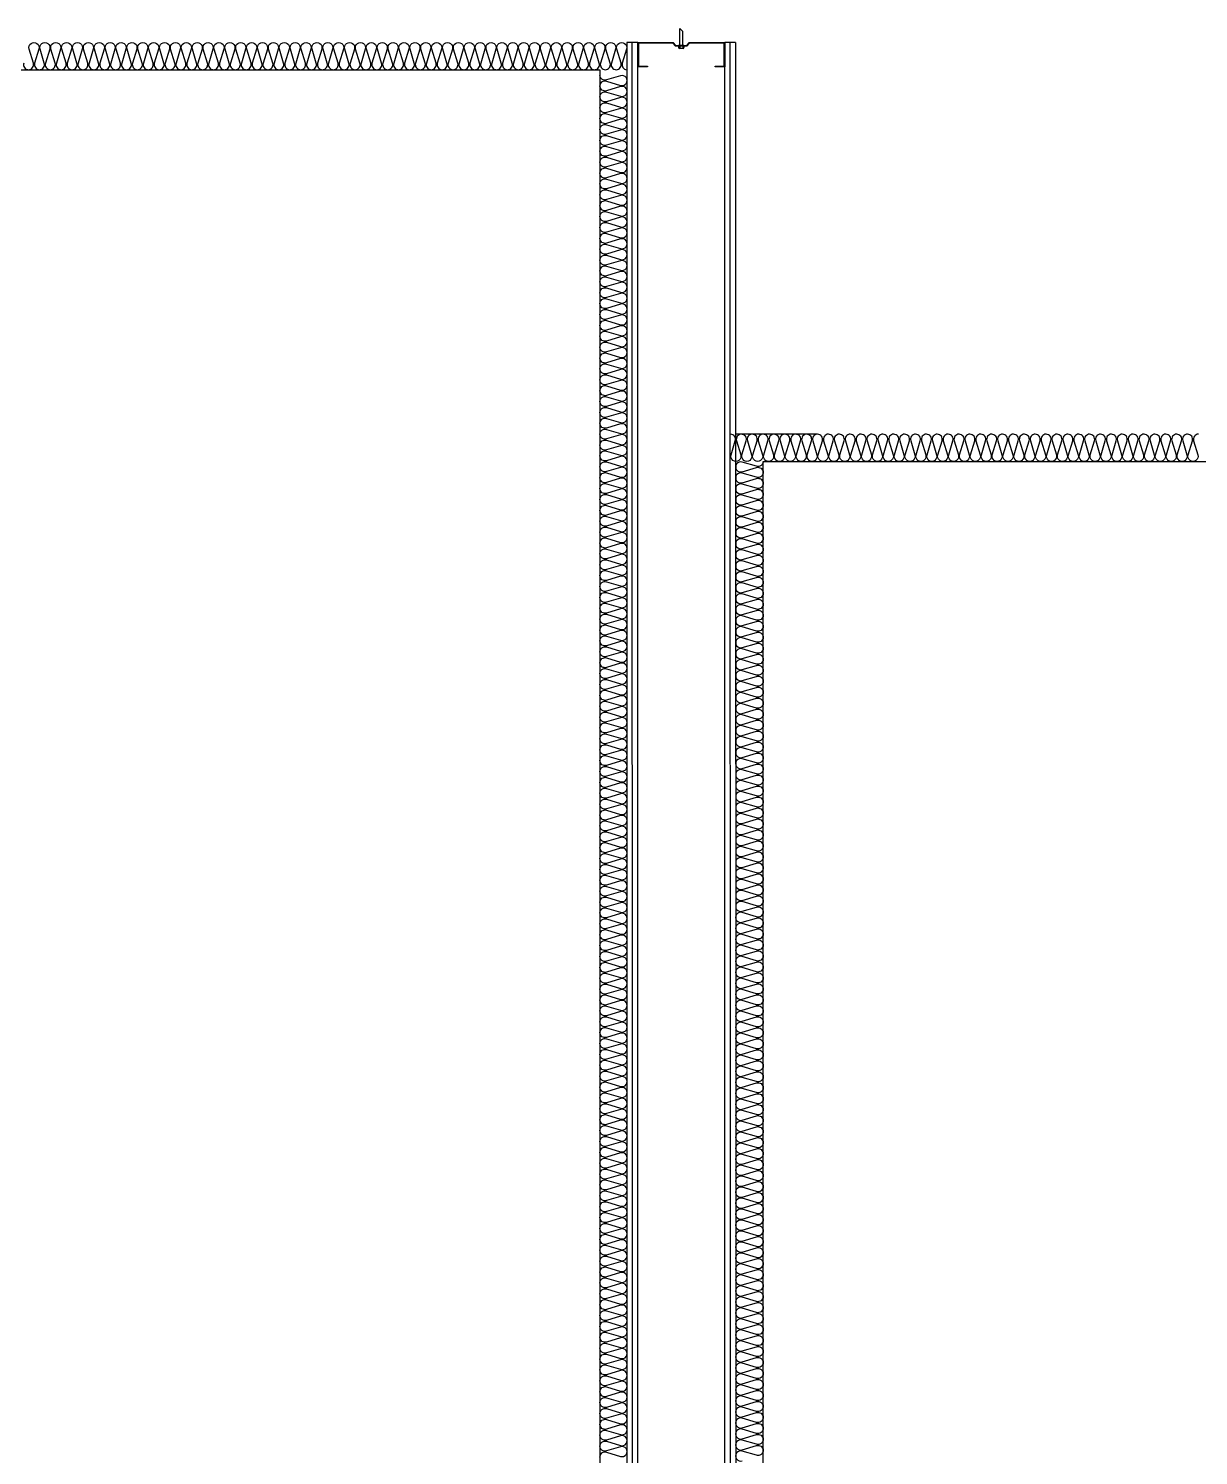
# Model space of a CAD drawing. Header units: millimetres. Extents: x 17311 to 801382, y -242618 to -104888.
# Drawn here: x 315261 to 317411, y -195657 to -193034 of the extents above; entities that cross this region are included whole.
import ezdxf

# ---------------------------------------------------------------- set-up
doc = ezdxf.new("R2010")
doc.units = ezdxf.units.MM
doc.header["$LTSCALE"] = 250
for name, color, linetype in [('8입면선', 8, 'Continuous'), ('A-WALL-D', 7, 'Continuous'), ('GAGAM-DT', 7, 'Continuous'), ('ISL', 251, 'Continuous'), ('입면', 7, 'Continuous')]:
    doc.layers.add(name, color=color, linetype=linetype)

# ---------------------------------------------------------------- blocks, each defined once
blk = doc.blocks.new('*U86')
at = {"layer": '8입면선', "color": 8}
for p, q in [((10, 0), (9.4, 5220)), ((190, 0), (189.4, 5220))]:
    blk.add_line(p, q, dxfattribs=at)
at = {"layer": 'A-WALL-D'}
for p, q in [((-0.6, 5220), (0, 0)), ((19.4, 5220), (-0.6, 5220)), ((20, 10), (19.4, 5220)), ((180, 10), (179.4, 5220)), ((199.4, 5220), (179.4, 5220)), ((199.4, 5220), (200, 0))]:
    blk.add_line(p, q, dxfattribs=at)
at = {"layer": 'GAGAM-DT', "color": 8}
for p, q in [((97.1, 5214.2), (97.1, 5245.6)), ((102.1, 5240.1), (97.1, 5245.6)), ((102.1, 5214.2), (102.1, 5240.1)), ((104.5, 5214.2), (94.6, 5214.2)), ((94.6, 5214.2), (94.6, 5210.7)), ((103, 5209.2), (96.1, 5209.2)), ((97.1, 5214.2), (97.1, 5209.2)), ((102.1, 5214.2), (102.1, 5209.2)), ((104.5, 5214.2), (104.5, 5210.7))]:
    blk.add_line(p, q, dxfattribs=at)
for centre, start, end in [((96.1, 5210.7), 180, 270), ((103, 5210.7), 270, 0)]:
    blk.add_arc(centre, 1.51, start, end, dxfattribs=at)
at = {"layer": '입면', "color": 6}
for p, q in [((19.4, 5175), (19.4, 5220)), ((19.4, 5220), (84.8, 5220)), ((84.8, 5220), (89.7, 5214.2)), ((109.1, 5214.2), (114.1, 5220)), ((114.1, 5220), (179.4, 5220)), ((179.4, 5220), (179.4, 5175)), ((84.2, 5218.8), (20.6, 5218.8)), ((20.6, 5218.8), (20.6, 5176.2)), ((89.2, 5213), (84.2, 5218.8)), ((109.7, 5213), (89.2, 5213)), ((89.7, 5214.2), (109.1, 5214.2)), ((114.6, 5218.8), (109.7, 5213)), ((178.2, 5218.8), (114.6, 5218.8)), ((178.2, 5176.2), (178.2, 5218.8)), ((37.3, 5175), (19.4, 5175)), ((20.6, 5176.2), (37.3, 5176.2)), ((37.3, 5176.2), (37.3, 5175)), ((161.6, 5175), (161.6, 5176.2)), ((161.6, 5176.2), (178.2, 5176.2)), ((179.4, 5175), (161.6, 5175))]:
    blk.add_line(p, q, dxfattribs=at)

msp = doc.modelspace()

# ---------------------------------------------------------------- linework, layer by layer
at = {"layer": 'ISL'}
msp.add_line((316710.7, -193779.5), (316560.7, -193779.5), dxfattribs=at)
for points in [[(315251.8, -193097.4, 0.509267), (315260.7, -193109.5, 0.509267), (315269.5, -193097.4), (315261.8, -193071.6, -1.372593), (315279.5, -193071.6), (315271.8, -193097.4, 0.509267), (315280.7, -193109.5, 0.509267), (315289.5, -193097.4), (315281.8, -193071.6, -1.372593), (315299.5, -193071.6), (315291.8, -193097.4, 0.509267), (315300.7, -193109.5, 0.509267), (315309.5, -193097.4), (315301.8, -193071.6, -1.372593), (315319.5, -193071.6), (315311.8, -193097.4, 0.509267), (315320.7, -193109.5, 0.509267), (315329.5, -193097.4), (315321.8, -193071.6, -1.372593), (315339.5, -193071.6), (315331.8, -193097.4, 0.509267), (315340.7, -193109.5, 0.509267), (315349.5, -193097.4), (315341.8, -193071.6, -1.372593), (315359.5, -193071.6), (315351.8, -193097.4, 0.509267), (315360.7, -193109.5, 0.509267), (315369.5, -193097.4), (315361.8, -193071.6, -1.372593), (315379.5, -193071.6), (315371.8, -193097.4, 0.509267), (315380.7, -193109.5, 0.509267), (315389.5, -193097.4), (315381.8, -193071.6, -1.372593), (315399.5, -193071.6), (315391.8, -193097.4, 0.509267), (315400.7, -193109.5, 0.509267), (315409.5, -193097.4), (315401.8, -193071.6, -1.372593), (315419.5, -193071.6), (315411.8, -193097.4, 0.509267), (315420.7, -193109.5, 0.509267), (315429.5, -193097.4), (315421.8, -193071.6, -1.372593), (315439.5, -193071.6), (315431.8, -193097.4, 0.509267), (315440.7, -193109.5, 0.509267), (315449.5, -193097.4), (315441.8, -193071.6, -1.372593), (315459.5, -193071.6), (315451.8, -193097.4, 0.509267), (315460.7, -193109.5, 0.509267), (315469.5, -193097.4), (315461.8, -193071.6, -1.372593), (315479.5, -193071.6), (315471.8, -193097.4, 0.509267), (315480.7, -193109.5, 0.509267), (315489.5, -193097.4), (315481.8, -193071.6, -1.372593), (315499.5, -193071.6), (315491.8, -193097.4, 0.509267), (315500.7, -193109.5, 0.509267), (315509.5, -193097.4), (315501.8, -193071.6, -1.372593), (315519.5, -193071.6), (315511.8, -193097.4, 0.509267), (315520.7, -193109.5, 0.509267), (315529.5, -193097.4), (315521.8, -193071.6, -1.372593), (315539.5, -193071.6), (315531.8, -193097.4, 0.509267), (315540.7, -193109.5, 0.509267), (315549.5, -193097.4), (315541.8, -193071.6, -1.372593), (315559.5, -193071.6), (315551.8, -193097.4, 0.509267), (315560.7, -193109.5, 0.509267), (315569.5, -193097.4), (315561.8, -193071.6, -1.372593), (315579.5, -193071.6), (315571.8, -193097.4, 0.509267), (315580.7, -193109.5, 0.509267), (315589.5, -193097.4), (315581.8, -193071.6, -1.372593), (315599.5, -193071.6), (315591.8, -193097.4, 0.509267), (315600.7, -193109.5, 0.509267), (315609.5, -193097.4), (315601.8, -193071.6, -1.372593), (315619.5, -193071.6), (315611.8, -193097.4, 0.509267), (315620.7, -193109.5, 0.509267), (315629.5, -193097.4), (315621.8, -193071.6, -1.372593), (315639.5, -193071.6), (315631.8, -193097.4, 0.509267), (315640.7, -193109.5, 0.509267), (315649.5, -193097.4), (315641.8, -193071.6, -1.372593), (315659.5, -193071.6), (315651.8, -193097.4, 0.509267), (315660.7, -193109.5, 0.509267), (315669.5, -193097.4), (315661.8, -193071.6, -1.372593), (315679.5, -193071.6), (315671.8, -193097.4, 0.509267), (315680.7, -193109.5, 0.509267), (315689.5, -193097.4), (315681.8, -193071.6, -1.372593), (315699.5, -193071.6), (315691.8, -193097.4, 0.509267), (315700.7, -193109.5, 0.509267), (315709.5, -193097.4), (315701.8, -193071.6, -1.372593), (315719.5, -193071.6), (315711.8, -193097.4, 0.509267), (315720.7, -193109.5, 0.509267), (315729.5, -193097.4), (315721.8, -193071.6, -1.372593), (315739.5, -193071.6), (315731.8, -193097.4, 0.509267), (315740.7, -193109.5, 0.509267), (315749.5, -193097.4), (315741.8, -193071.6, -1.372593), (315759.5, -193071.6), (315751.8, -193097.4, 0.509267), (315760.7, -193109.5, 0.509267), (315769.5, -193097.4), (315761.8, -193071.6, -1.372593), (315779.5, -193071.6), (315771.8, -193097.4, 0.509267), (315780.7, -193109.5, 0.509267), (315789.5, -193097.4), (315781.8, -193071.6, -1.372593), (315799.5, -193071.6), (315791.8, -193097.4, 0.509267), (315800.7, -193109.5, 0.509267), (315809.5, -193097.4), (315801.8, -193071.6, -1.372593), (315819.5, -193071.6), (315811.8, -193097.4, 0.509267), (315820.7, -193109.5, 0.509267), (315829.5, -193097.4), (315821.8, -193071.6, -1.372593), (315839.5, -193071.6), (315831.8, -193097.4, 0.509267), (315840.7, -193109.5, 0.509267), (315849.5, -193097.4), (315841.8, -193071.6, -1.372593), (315859.5, -193071.6), (315851.8, -193097.4, 0.509267), (315860.7, -193109.5, 0.509267), (315869.5, -193097.4), (315861.8, -193071.6, -1.372593), (315879.5, -193071.6), (315871.8, -193097.4, 0.509267), (315880.7, -193109.5, 0.509267), (315889.5, -193097.4), (315881.8, -193071.6, -1.372593), (315899.5, -193071.6), (315891.8, -193097.4, 0.509267), (315900.7, -193109.5, 0.509267), (315909.5, -193097.4), (315901.8, -193071.6, -1.372593), (315919.5, -193071.6), (315911.8, -193097.4, 0.509267), (315920.7, -193109.5, 0.509267), (315929.5, -193097.4), (315921.8, -193071.6, -1.372593), (315939.5, -193071.6), (315931.8, -193097.4, 0.509267), (315940.7, -193109.5, 0.509267), (315949.5, -193097.4), (315941.8, -193071.6, -1.372593), (315959.5, -193071.6), (315951.8, -193097.4, 0.509267), (315960.7, -193109.5, 0.509267), (315969.5, -193097.4), (315961.8, -193071.6, -1.372593), (315979.5, -193071.6), (315971.8, -193097.4, 0.509267), (315980.7, -193109.5, 0.509267), (315989.5, -193097.4), (315981.8, -193071.6, -1.372593), (315999.5, -193071.6), (315991.8, -193097.4, 0.509267), (316000.7, -193109.5, 0.509267), (316009.5, -193097.4), (316001.8, -193071.6, -1.372593), (316019.5, -193071.6), (316011.8, -193097.4, 0.509267), (316020.7, -193109.5, 0.509267), (316029.5, -193097.4), (316021.8, -193071.6, -1.372593), (316039.5, -193071.6), (316031.8, -193097.4, 0.509267), (316040.7, -193109.5, 0.509267), (316049.5, -193097.4), (316041.8, -193071.6, -1.372593), (316059.5, -193071.6), (316051.8, -193097.4, 0.509267), (316060.7, -193109.5, 0.509267), (316069.5, -193097.4), (316061.8, -193071.6, -1.372593), (316079.5, -193071.6), (316071.8, -193097.4, 0.509267), (316080.7, -193109.5, 0.509267), (316089.5, -193097.4), (316081.8, -193071.6, -1.372593), (316099.5, -193071.6), (316091.8, -193097.4, 0.509267), (316100.7, -193109.5, 0.509267), (316109.5, -193097.4), (316101.8, -193071.6, -1.372593), (316119.5, -193071.6), (316111.8, -193097.4, 0.509267), (316120.7, -193109.5, 0.509267), (316129.5, -193097.4), (316121.8, -193071.6, -1.372593), (316139.5, -193071.6), (316131.8, -193097.4, 0.509267), (316140.7, -193109.5, 0.509267), (316149.5, -193097.4), (316141.8, -193071.6, -1.372593), (316159.5, -193071.6), (316151.8, -193097.4, 0.509267), (316160.7, -193109.5, 0.509267), (316169.5, -193097.4), (316161.8, -193071.6, -1.372593), (316179.5, -193071.6), (316171.8, -193097.4, 0.509267), (316180.7, -193109.5, 0.509267), (316189.5, -193097.4), (316181.8, -193071.6, -1.372593), (316199.5, -193071.6), (316191.8, -193097.4, 0.509267), (316200.7, -193109.5, 0.509267), (316209.5, -193097.4), (316201.8, -193071.6, -1.372593), (316219.5, -193071.6), (316211.8, -193097.4, 0.509267), (316220.7, -193109.5, 0.509267), (316229.5, -193097.4), (316221.8, -193071.6, -1.372593), (316239.5, -193071.6), (316231.8, -193097.4, 0.509267), (316240.7, -193109.5, 0.509267), (316249.5, -193097.4), (316241.8, -193071.6, -1.372593), (316259.5, -193071.6), (316251.8, -193097.4, 0.509267), (316260.7, -193109.5, 0.509267), (316269.5, -193097.4), (316261.8, -193071.6, -1.372593), (316279.5, -193071.6), (316271.8, -193097.4, 0.509267), (316280.7, -193109.5, 0.509267), (316289.5, -193097.4), (316281.8, -193071.6, -1.372593), (316299.5, -193071.6), (316291.8, -193097.4, 0.509267), (316300.7, -193109.5, 0.509267), (316309.5, -193097.4), (316301.8, -193071.6, -1.372593), (316319.5, -193071.6), (316311.8, -193097.4, 0.509267), (316320.7, -193109.5, 0.509267), (316329.5, -193097.4), (316321.8, -193071.6, -1.372593), (316339.5, -193071.6), (316331.8, -193097.4, 0.509267), (316340.7, -193109.5, 0.509267), (316349.5, -193097.4), (316341.8, -193071.6, -1.372593), (316359.5, -193071.6), (316351.8, -193097.4, 0.489412), (316360.1, -193109.5)], [(316310.7, -195659.5, -0.509267), (316322.8, -195650.6), (316348.5, -195658.3, 1.372593), (316348.5, -195640.6), (316322.8, -195648.3, -0.509267), (316310.7, -195639.5, -0.509267), (316322.8, -195630.6), (316348.5, -195638.3, 1.372593), (316348.5, -195620.6), (316322.8, -195628.3, -0.509267), (316310.7, -195619.5, -0.509267), (316322.8, -195610.6), (316348.5, -195618.3, 1.372593), (316348.5, -195600.6), (316322.8, -195608.3, -0.509267), (316310.7, -195599.5, -0.509267), (316322.8, -195590.6), (316348.5, -195598.3, 1.372593), (316348.5, -195580.6), (316322.8, -195588.3, -0.509267), (316310.7, -195579.5, -0.509267), (316322.8, -195570.6), (316348.5, -195578.3, 1.372593), (316348.5, -195560.6), (316322.8, -195568.3, -0.509267), (316310.7, -195559.5, -0.509267), (316322.8, -195550.6), (316348.5, -195558.3, 1.372593), (316348.5, -195540.6), (316322.8, -195548.3, -0.509267), (316310.7, -195539.5, -0.509267), (316322.8, -195530.6), (316348.5, -195538.3, 1.372593), (316348.5, -195520.6), (316322.8, -195528.3, -0.509267), (316310.7, -195519.5, -0.509267), (316322.8, -195510.6), (316348.5, -195518.3, 1.372593), (316348.5, -195500.6), (316322.8, -195508.3, -0.509267), (316310.7, -195499.5, -0.509267), (316322.8, -195490.6), (316348.5, -195498.3, 1.372593), (316348.5, -195480.6), (316322.8, -195488.3, -0.509267), (316310.7, -195479.5, -0.509267), (316322.8, -195470.6), (316348.5, -195478.3, 1.372593), (316348.5, -195460.6), (316322.8, -195468.3, -0.509267), (316310.7, -195459.5, -0.509267), (316322.8, -195450.6), (316348.5, -195458.3, 1.372593), (316348.5, -195440.6), (316322.8, -195448.3, -0.509267), (316310.7, -195439.5, -0.509267), (316322.8, -195430.6), (316348.5, -195438.3, 1.372593), (316348.5, -195420.6), (316322.8, -195428.3, -0.509267), (316310.7, -195419.5, -0.509267), (316322.8, -195410.6), (316348.5, -195418.3, 1.372593), (316348.5, -195400.6), (316322.8, -195408.3, -0.509267), (316310.7, -195399.5, -0.509267), (316322.8, -195390.6), (316348.5, -195398.3, 1.372593), (316348.5, -195380.6), (316322.8, -195388.3, -0.509267), (316310.7, -195379.5, -0.509267), (316322.8, -195370.6), (316348.5, -195378.3, 1.372593), (316348.5, -195360.6), (316322.8, -195368.3, -0.509267), (316310.7, -195359.5, -0.509267), (316322.8, -195350.6), (316348.5, -195358.3, 1.372593), (316348.5, -195340.6), (316322.8, -195348.3, -0.509267), (316310.7, -195339.5, -0.509267), (316322.8, -195330.6), (316348.5, -195338.3, 1.372593), (316348.5, -195320.6), (316322.8, -195328.3, -0.509267), (316310.7, -195319.5, -0.509267), (316322.8, -195310.6), (316348.5, -195318.3, 1.372593), (316348.5, -195300.6), (316322.8, -195308.3, -0.509267), (316310.7, -195299.5, -0.509267), (316322.8, -195290.6), (316348.5, -195298.3, 1.372593), (316348.5, -195280.6), (316322.8, -195288.3, -0.509267), (316310.7, -195279.5, -0.509267), (316322.8, -195270.6), (316348.5, -195278.3, 1.372593), (316348.5, -195260.6), (316322.8, -195268.3, -0.509267), (316310.7, -195259.5, -0.509267), (316322.8, -195250.6), (316348.5, -195258.3, 1.372593), (316348.5, -195240.6), (316322.8, -195248.3, -0.509267), (316310.7, -195239.5, -0.509267), (316322.8, -195230.6), (316348.5, -195238.3, 1.372593), (316348.5, -195220.6), (316322.8, -195228.3, -0.509267), (316310.7, -195219.5, -0.509267), (316322.8, -195210.6), (316348.5, -195218.3, 1.372593), (316348.5, -195200.6), (316322.8, -195208.3, -0.509267), (316310.7, -195199.5, -0.509267), (316322.8, -195190.6), (316348.5, -195198.3, 1.372593), (316348.5, -195180.6), (316322.8, -195188.3, -0.509267), (316310.7, -195179.5, -0.509267), (316322.8, -195170.6), (316348.5, -195178.3, 1.372593), (316348.5, -195160.6), (316322.8, -195168.3, -0.509267), (316310.7, -195159.5, -0.509267), (316322.8, -195150.6), (316348.5, -195158.3, 1.372593), (316348.5, -195140.6), (316322.8, -195148.3, -0.509267), (316310.7, -195139.5, -0.509267), (316322.8, -195130.6), (316348.5, -195138.3, 1.372593), (316348.5, -195120.6), (316322.8, -195128.3, -0.509267), (316310.7, -195119.5, -0.509267), (316322.8, -195110.6), (316348.5, -195118.3, 1.372593), (316348.5, -195100.6), (316322.8, -195108.3, -0.509267), (316310.7, -195099.5, -0.509267), (316322.8, -195090.6), (316348.5, -195098.3, 1.372593), (316348.5, -195080.6), (316322.8, -195088.3, -0.509267), (316310.7, -195079.5, -0.509267), (316322.8, -195070.6), (316348.5, -195078.3, 1.372593), (316348.5, -195060.6), (316322.8, -195068.3, -0.509267), (316310.7, -195059.5, -0.509267), (316322.8, -195050.6), (316348.5, -195058.3, 1.372593), (316348.5, -195040.6), (316322.8, -195048.3, -0.509267), (316310.7, -195039.5, -0.509267), (316322.8, -195030.6), (316348.5, -195038.3, 1.372593), (316348.5, -195020.6), (316322.8, -195028.3, -0.509267), (316310.7, -195019.5, -0.509267), (316322.8, -195010.6), (316348.5, -195018.3, 1.372593), (316348.5, -195000.6), (316322.8, -195008.3, -0.509267), (316310.7, -194999.5, -0.509267), (316322.8, -194990.6), (316348.5, -194998.3, 1.372593), (316348.5, -194980.6), (316322.8, -194988.3, -0.509267), (316310.7, -194979.5, -0.509267), (316322.8, -194970.6), (316348.5, -194978.3, 1.372593), (316348.5, -194960.6), (316322.8, -194968.3, -0.509267), (316310.7, -194959.5, -0.509267), (316322.8, -194950.6), (316348.5, -194958.3, 1.372593), (316348.5, -194940.6), (316322.8, -194948.3, -0.509267), (316310.7, -194939.5, -0.509267), (316322.8, -194930.6), (316348.5, -194938.3, 1.372593), (316348.5, -194920.6), (316322.8, -194928.3, -0.509267), (316310.7, -194919.5, -0.509267), (316322.8, -194910.6), (316348.5, -194918.3, 1.372593), (316348.5, -194900.6), (316322.8, -194908.3, -0.509267), (316310.7, -194899.5, -0.509267), (316322.8, -194890.6), (316348.5, -194898.3, 1.372593), (316348.5, -194880.6), (316322.8, -194888.3, -0.509267), (316310.7, -194879.5, -0.509267), (316322.8, -194870.6), (316348.5, -194878.3, 1.372593), (316348.5, -194860.6), (316322.8, -194868.3, -0.509267), (316310.7, -194859.5, -0.509267), (316322.8, -194850.6), (316348.5, -194858.3, 1.372593), (316348.5, -194840.6), (316322.8, -194848.3, -0.509267), (316310.7, -194839.5, -0.509267), (316322.8, -194830.6), (316348.5, -194838.3, 1.372593), (316348.5, -194820.6), (316322.8, -194828.3, -0.509267), (316310.7, -194819.5, -0.509267), (316322.8, -194810.6), (316348.5, -194818.3, 1.372593), (316348.5, -194800.6), (316322.8, -194808.3, -0.509267), (316310.7, -194799.5, -0.509267), (316322.8, -194790.6), (316348.5, -194798.3, 1.372593), (316348.5, -194780.6), (316322.8, -194788.3, -0.509267), (316310.7, -194779.5, -0.509267), (316322.8, -194770.6), (316348.5, -194778.3, 1.372593), (316348.5, -194760.6), (316322.8, -194768.3, -0.509267), (316310.7, -194759.5, -0.509267), (316322.8, -194750.6), (316348.5, -194758.3, 1.372593), (316348.5, -194740.6), (316322.8, -194748.3, -0.509267), (316310.7, -194739.5, -0.509267), (316322.8, -194730.6), (316348.5, -194738.3, 1.372593), (316348.5, -194720.6), (316322.8, -194728.3, -0.509267), (316310.7, -194719.5, -0.509267), (316322.8, -194710.6), (316348.5, -194718.3, 1.372593), (316348.5, -194700.6), (316322.8, -194708.3, -0.509267), (316310.7, -194699.5, -0.509267), (316322.8, -194690.6), (316348.5, -194698.3, 1.372593), (316348.5, -194680.6), (316322.8, -194688.3, -0.509267), (316310.7, -194679.5, -0.509267), (316322.8, -194670.6), (316348.5, -194678.3, 1.372593), (316348.5, -194660.6), (316322.8, -194668.3, -0.509267), (316310.7, -194659.5, -0.509267), (316322.8, -194650.6), (316348.5, -194658.3, 1.372593), (316348.5, -194640.6), (316322.8, -194648.3, -0.509267), (316310.7, -194639.5, -0.509267), (316322.8, -194630.6), (316348.5, -194638.3, 1.372593), (316348.5, -194620.6), (316322.8, -194628.3, -0.509267), (316310.7, -194619.5, -0.509267), (316322.8, -194610.6), (316348.5, -194618.3, 1.372593), (316348.5, -194600.6), (316322.8, -194608.3, -0.509267), (316310.7, -194599.5, -0.509267), (316322.8, -194590.6), (316348.5, -194598.3, 1.372593), (316348.5, -194580.6), (316322.8, -194588.3, -0.509267), (316310.7, -194579.5, -0.509267), (316322.8, -194570.6), (316348.5, -194578.3, 1.372593), (316348.5, -194560.6), (316322.8, -194568.3, -0.509267), (316310.7, -194559.5, -0.509267), (316322.8, -194550.6), (316348.5, -194558.3, 1.372593), (316348.5, -194540.6), (316322.8, -194548.3, -0.509267), (316310.7, -194539.5, -0.509267), (316322.8, -194530.6), (316348.5, -194538.3, 1.372593), (316348.5, -194520.6), (316322.8, -194528.3, -0.509267), (316310.7, -194519.5, -0.509267), (316322.8, -194510.6), (316348.5, -194518.3, 1.372593), (316348.5, -194500.6), (316322.8, -194508.3, -0.509267), (316310.7, -194499.5, -0.509267), (316322.8, -194490.6), (316348.5, -194498.3, 1.372593), (316348.5, -194480.6), (316322.8, -194488.3, -0.509267), (316310.7, -194479.5, -0.509267), (316322.8, -194470.6), (316348.5, -194478.3, 1.372593), (316348.5, -194460.6), (316322.8, -194468.3, -0.509267), (316310.7, -194459.5, -0.509267), (316322.8, -194450.6), (316348.5, -194458.3, 1.372593), (316348.5, -194440.6), (316322.8, -194448.3, -0.509267), (316310.7, -194439.5, -0.509267), (316322.8, -194430.6), (316348.5, -194438.3, 1.372593), (316348.5, -194420.6), (316322.8, -194428.3, -0.509267), (316310.7, -194419.5, -0.509267), (316322.8, -194410.6), (316348.5, -194418.3, 1.372593), (316348.5, -194400.6), (316322.8, -194408.3, -0.509267), (316310.7, -194399.5, -0.509267), (316322.8, -194390.6), (316348.5, -194398.3, 1.372593), (316348.5, -194380.6), (316322.8, -194388.3, -0.509267), (316310.7, -194379.5, -0.509267), (316322.8, -194370.6), (316348.5, -194378.3, 1.372593), (316348.5, -194360.6), (316322.8, -194368.3, -0.509267), (316310.7, -194359.5, -0.509267), (316322.8, -194350.6), (316348.5, -194358.3, 1.372593), (316348.5, -194340.6), (316322.8, -194348.3, -0.509267), (316310.7, -194339.5, -0.509267), (316322.8, -194330.6), (316348.5, -194338.3, 1.372593), (316348.5, -194320.6), (316322.8, -194328.3, -0.509267), (316310.7, -194319.5, -0.509267), (316322.8, -194310.6), (316348.5, -194318.3, 1.372593), (316348.5, -194300.6), (316322.8, -194308.3, -0.509267), (316310.7, -194299.5, -0.509267), (316322.8, -194290.6), (316348.5, -194298.3, 1.372593), (316348.5, -194280.6), (316322.8, -194288.3, -0.509267), (316310.7, -194279.5, -0.509267), (316322.8, -194270.6), (316348.5, -194278.3, 1.372593), (316348.5, -194260.6), (316322.8, -194268.3, -0.509267), (316310.7, -194259.5, -0.509267), (316322.8, -194250.6), (316348.5, -194258.3, 1.372593), (316348.5, -194240.6), (316322.8, -194248.3, -0.509267), (316310.7, -194239.5, -0.509267), (316322.8, -194230.6), (316348.5, -194238.3, 1.372593), (316348.5, -194220.6), (316322.8, -194228.3, -0.509267), (316310.7, -194219.5, -0.509267), (316322.8, -194210.6), (316348.5, -194218.3, 1.372593), (316348.5, -194200.6), (316322.8, -194208.3, -0.509267), (316310.7, -194199.5, -0.509267), (316322.8, -194190.6), (316348.5, -194198.3, 1.372593), (316348.5, -194180.6), (316322.8, -194188.3, -0.509267), (316310.7, -194179.5, -0.509267), (316322.8, -194170.6), (316348.5, -194178.3, 1.372593), (316348.5, -194160.6), (316322.8, -194168.3, -0.509267), (316310.7, -194159.5, -0.509267), (316322.8, -194150.6), (316348.5, -194158.3, 1.372593), (316348.5, -194140.6), (316322.8, -194148.3, -0.509267), (316310.7, -194139.5, -0.509267), (316322.8, -194130.6), (316348.5, -194138.3, 1.372593), (316348.5, -194120.6), (316322.8, -194128.3, -0.509267), (316310.7, -194119.5, -0.509267), (316322.8, -194110.6), (316348.5, -194118.3, 1.372593), (316348.5, -194100.6), (316322.8, -194108.3, -0.509267), (316310.7, -194099.5, -0.509267), (316322.8, -194090.6), (316348.5, -194098.3, 1.372593), (316348.5, -194080.6), (316322.8, -194088.3, -0.509267), (316310.7, -194079.5, -0.509267), (316322.8, -194070.6), (316348.5, -194078.3, 1.372593), (316348.5, -194060.6), (316322.8, -194068.3, -0.509267), (316310.7, -194059.5, -0.509267), (316322.8, -194050.6), (316348.5, -194058.3, 1.372593), (316348.5, -194040.6), (316322.8, -194048.3, -0.509267), (316310.7, -194039.5, -0.509267), (316322.8, -194030.6), (316348.5, -194038.3, 1.372593), (316348.5, -194020.6), (316322.8, -194028.3, -0.509267), (316310.7, -194019.5, -0.509267), (316322.8, -194010.6), (316348.5, -194018.3, 1.372593), (316348.5, -194000.6), (316322.8, -194008.3, -0.509267), (316310.7, -193999.5, -0.509267), (316322.8, -193990.6), (316348.5, -193998.3, 1.372593), (316348.5, -193980.6), (316322.8, -193988.3, -0.509267), (316310.7, -193979.5, -0.509267), (316322.8, -193970.6), (316348.5, -193978.3, 1.372593), (316348.5, -193960.6), (316322.8, -193968.3, -0.509267), (316310.7, -193959.5, -0.509267), (316322.8, -193950.6), (316348.5, -193958.3, 1.372593), (316348.5, -193940.6), (316322.8, -193948.3, -0.509267), (316310.7, -193939.5, -0.509267), (316322.8, -193930.6), (316348.5, -193938.3, 1.372593), (316348.5, -193920.6), (316322.8, -193928.3, -0.509267), (316310.7, -193919.5, -0.509267), (316322.8, -193910.6), (316348.5, -193918.3, 1.372593), (316348.5, -193900.6), (316322.8, -193908.3, -0.509267), (316310.7, -193899.5, -0.509267), (316322.8, -193890.6), (316348.5, -193898.3, 1.372593), (316348.5, -193880.6), (316322.8, -193888.3, -0.509267), (316310.7, -193879.5, -0.509267), (316322.8, -193870.6), (316348.5, -193878.3, 1.372593), (316348.5, -193860.6), (316322.8, -193868.3, -0.509267), (316310.7, -193859.5, -0.509267), (316322.8, -193850.6), (316348.5, -193858.3, 1.372593), (316348.5, -193840.6), (316322.8, -193848.3, -0.509267), (316310.7, -193839.5, -0.509267), (316322.8, -193830.6), (316348.5, -193838.3, 1.372593), (316348.5, -193820.6), (316322.8, -193828.3, -0.509267), (316310.7, -193819.5, -0.509267), (316322.8, -193810.6), (316348.5, -193818.3, 1.372593), (316348.5, -193800.6), (316322.8, -193808.3, -0.509267), (316310.7, -193799.5, -0.509267), (316322.8, -193790.6), (316348.5, -193798.3, 1.372593), (316348.5, -193780.6), (316322.8, -193788.3, -0.509267), (316310.7, -193779.5, -0.509267), (316322.8, -193770.6), (316348.5, -193778.3, 1.372593), (316348.5, -193760.6), (316322.8, -193768.3, -0.509267), (316310.7, -193759.5, -0.509267), (316322.8, -193750.6), (316348.5, -193758.3, 1.372593), (316348.5, -193740.6), (316322.8, -193748.3, -0.509267), (316310.7, -193739.5, -0.509267), (316322.8, -193730.6), (316348.5, -193738.3, 1.372593), (316348.5, -193720.6), (316322.8, -193728.3, -0.509267), (316310.7, -193719.5, -0.509267), (316322.8, -193710.6), (316348.5, -193718.3, 1.372593), (316348.5, -193700.6), (316322.8, -193708.3, -0.509267), (316310.7, -193699.5, -0.509267), (316322.8, -193690.6), (316348.5, -193698.3, 1.372593), (316348.5, -193680.6), (316322.8, -193688.3, -0.509267), (316310.7, -193679.5, -0.509267), (316322.8, -193670.6), (316348.5, -193678.3, 1.372593), (316348.5, -193660.6), (316322.8, -193668.3, -0.509267), (316310.7, -193659.5, -0.509267), (316322.8, -193650.6), (316348.5, -193658.3, 1.372593), (316348.5, -193640.6), (316322.8, -193648.3, -0.509267), (316310.7, -193639.5, -0.509267), (316322.8, -193630.6), (316348.5, -193638.3, 1.372593), (316348.5, -193620.6), (316322.8, -193628.3, -0.509267), (316310.7, -193619.5, -0.509267), (316322.8, -193610.6), (316348.5, -193618.3, 1.372593), (316348.5, -193600.6), (316322.8, -193608.3, -0.509267), (316310.7, -193599.5, -0.509267), (316322.8, -193590.6), (316348.5, -193598.3, 1.372593), (316348.5, -193580.6), (316322.8, -193588.3, -0.509267), (316310.7, -193579.5, -0.509267), (316322.8, -193570.6), (316348.5, -193578.3, 1.372593), (316348.5, -193560.6), (316322.8, -193568.3, -0.509267), (316310.7, -193559.5, -0.509267), (316322.8, -193550.6), (316348.5, -193558.3, 1.372593), (316348.5, -193540.6), (316322.8, -193548.3, -0.509267), (316310.7, -193539.5, -0.509267), (316322.8, -193530.6), (316348.5, -193538.3, 1.372593), (316348.5, -193520.6), (316322.8, -193528.3, -0.509267), (316310.7, -193519.5, -0.509267), (316322.8, -193510.6), (316348.5, -193518.3, 1.372593), (316348.5, -193500.6), (316322.8, -193508.3, -0.509267), (316310.7, -193499.5, -0.509267), (316322.8, -193490.6), (316348.5, -193498.3, 1.372593), (316348.5, -193480.6), (316322.8, -193488.3, -0.509267), (316310.7, -193479.5, -0.509267), (316322.8, -193470.6), (316348.5, -193478.3, 1.372593), (316348.5, -193460.6), (316322.8, -193468.3, -0.509267), (316310.7, -193459.5, -0.509267), (316322.8, -193450.6), (316348.5, -193458.3, 1.372593), (316348.5, -193440.6), (316322.8, -193448.3, -0.509267), (316310.7, -193439.5, -0.509267), (316322.8, -193430.6), (316348.5, -193438.3, 1.372593), (316348.5, -193420.6), (316322.8, -193428.3, -0.509267), (316310.7, -193419.5, -0.509267), (316322.8, -193410.6), (316348.5, -193418.3, 1.372593), (316348.5, -193400.6), (316322.8, -193408.3, -0.509267), (316310.7, -193399.5, -0.509267), (316322.8, -193390.6), (316348.5, -193398.3, 1.372593), (316348.5, -193380.6), (316322.8, -193388.3, -0.509267), (316310.7, -193379.5, -0.509267), (316322.8, -193370.6), (316348.5, -193378.3, 1.372593), (316348.5, -193360.6), (316322.8, -193368.3, -0.509267), (316310.7, -193359.5, -0.509267), (316322.8, -193350.6), (316348.5, -193358.3, 1.372593), (316348.5, -193340.6), (316322.8, -193348.3, -0.509267), (316310.7, -193339.5, -0.509267), (316322.8, -193330.6), (316348.5, -193338.3, 1.372593), (316348.5, -193320.6), (316322.8, -193328.3, -0.509267), (316310.7, -193319.5, -0.509267), (316322.8, -193310.6), (316348.5, -193318.3, 1.372593), (316348.5, -193300.6), (316322.8, -193308.3, -0.509267), (316310.7, -193299.5, -0.509267), (316322.8, -193290.6), (316348.5, -193298.3, 1.372593), (316348.5, -193280.6), (316322.8, -193288.3, -0.509267), (316310.7, -193279.5, -0.509267), (316322.8, -193270.6), (316348.5, -193278.3, 1.372593), (316348.5, -193260.6), (316322.8, -193268.3, -0.509267), (316310.7, -193259.5, -0.509267), (316322.8, -193250.6), (316348.5, -193258.3, 1.372593), (316348.5, -193240.6), (316322.8, -193248.3, -0.509267), (316310.7, -193239.5, -0.509267), (316322.8, -193230.6), (316348.5, -193238.3, 1.372593), (316348.5, -193220.6), (316322.8, -193228.3, -0.509267), (316310.7, -193219.5, -0.509267), (316322.8, -193210.6), (316348.5, -193218.3, 1.372593), (316348.5, -193200.6), (316322.8, -193208.3, -0.509267), (316310.7, -193199.5, -0.509267), (316322.8, -193190.6), (316348.5, -193198.3, 1.372593), (316348.5, -193180.6), (316322.8, -193188.3, -0.509267), (316310.7, -193179.5, -0.509267), (316322.8, -193170.6), (316348.5, -193178.3, 1.372593), (316348.5, -193160.6), (316322.8, -193168.3, -0.509267), (316310.7, -193159.5, -0.509267), (316322.8, -193150.6), (316348.5, -193158.3, 1.372593), (316348.5, -193140.6), (316322.8, -193148.3, -0.509267), (316310.7, -193139.5, -0.509267), (316322.8, -193130.6), (316348.5, -193138.3, 1.372593), (316348.5, -193120.6), (316322.8, -193128.3, -0.509267), (316310.7, -193119.5)], [(317410.7, -193779.5, 0.509267), (317401.8, -193791.6), (317409.5, -193817.4, -1.372593), (317391.8, -193817.4), (317399.5, -193791.6, 0.509267), (317390.7, -193779.5, 0.509267), (317381.8, -193791.6), (317389.5, -193817.4, -1.372593), (317371.8, -193817.4), (317379.5, -193791.6, 0.509267), (317370.7, -193779.5, 0.509267), (317361.8, -193791.6), (317369.5, -193817.4, -1.372593), (317351.8, -193817.4), (317359.5, -193791.6, 0.509267), (317350.7, -193779.5, 0.509267), (317341.8, -193791.6), (317349.5, -193817.4, -1.372593), (317331.8, -193817.4), (317339.5, -193791.6, 0.509267), (317330.7, -193779.5, 0.509267), (317321.8, -193791.6), (317329.5, -193817.4, -1.372593), (317311.8, -193817.4), (317319.5, -193791.6, 0.509267), (317310.7, -193779.5, 0.509267), (317301.8, -193791.6), (317309.5, -193817.4, -1.372593), (317291.8, -193817.4), (317299.5, -193791.6, 0.509267), (317290.7, -193779.5, 0.509267), (317281.8, -193791.6), (317289.5, -193817.4, -1.372593), (317271.8, -193817.4), (317279.5, -193791.6, 0.509267), (317270.7, -193779.5, 0.509267), (317261.8, -193791.6), (317269.5, -193817.4, -1.372593), (317251.8, -193817.4), (317259.5, -193791.6, 0.509267), (317250.7, -193779.5, 0.509267), (317241.8, -193791.6), (317249.5, -193817.4, -1.372593), (317231.8, -193817.4), (317239.5, -193791.6, 0.509267), (317230.7, -193779.5, 0.509267), (317221.8, -193791.6), (317229.5, -193817.4, -1.372593), (317211.8, -193817.4), (317219.5, -193791.6, 0.509267), (317210.7, -193779.5, 0.509267), (317201.8, -193791.6), (317209.5, -193817.4, -1.372593), (317191.8, -193817.4), (317199.5, -193791.6, 0.509267), (317190.7, -193779.5, 0.509267), (317181.8, -193791.6), (317189.5, -193817.4, -1.372593), (317171.8, -193817.4), (317179.5, -193791.6, 0.509267), (317170.7, -193779.5, 0.509267), (317161.8, -193791.6), (317169.5, -193817.4, -1.372593), (317151.8, -193817.4), (317159.5, -193791.6, 0.509267), (317150.7, -193779.5, 0.509267), (317141.8, -193791.6), (317149.5, -193817.4, -1.372593), (317131.8, -193817.4), (317139.5, -193791.6, 0.509267), (317130.7, -193779.5, 0.509267), (317121.8, -193791.6), (317129.5, -193817.4, -1.372593), (317111.8, -193817.4), (317119.5, -193791.6, 0.509267), (317110.7, -193779.5, 0.509267), (317101.8, -193791.6), (317109.5, -193817.4, -1.372593), (317091.8, -193817.4), (317099.5, -193791.6, 0.509267), (317090.7, -193779.5, 0.509267), (317081.8, -193791.6), (317089.5, -193817.4, -1.372593), (317071.8, -193817.4), (317079.5, -193791.6, 0.509267), (317070.7, -193779.5, 0.509267), (317061.8, -193791.6), (317069.5, -193817.4, -1.372593), (317051.8, -193817.4), (317059.5, -193791.6, 0.509267), (317050.7, -193779.5, 0.509267), (317041.8, -193791.6), (317049.5, -193817.4, -1.372593), (317031.8, -193817.4), (317039.5, -193791.6, 0.509267), (317030.7, -193779.5, 0.509267), (317021.8, -193791.6), (317029.5, -193817.4, -1.372593), (317011.8, -193817.4), (317019.5, -193791.6, 0.509267), (317010.7, -193779.5, 0.509267), (317001.8, -193791.6), (317009.5, -193817.4, -1.372593), (316991.8, -193817.4), (316999.5, -193791.6, 0.509267), (316990.7, -193779.5, 0.509267), (316981.8, -193791.6), (316989.5, -193817.4, -1.372593), (316971.8, -193817.4), (316979.5, -193791.6, 0.509267), (316970.7, -193779.5, 0.509267), (316961.8, -193791.6), (316969.5, -193817.4, -1.372593), (316951.8, -193817.4), (316959.5, -193791.6, 0.509267), (316950.7, -193779.5, 0.509267), (316941.8, -193791.6), (316949.5, -193817.4, -1.372593), (316931.8, -193817.4), (316939.5, -193791.6, 0.509267), (316930.7, -193779.5, 0.509267), (316921.8, -193791.6), (316929.5, -193817.4, -1.372593), (316911.8, -193817.4), (316919.5, -193791.6, 0.509267), (316910.7, -193779.5, 0.509267), (316901.8, -193791.6), (316909.5, -193817.4, -1.372593), (316891.8, -193817.4), (316899.5, -193791.6, 0.509267), (316890.7, -193779.5, 0.509267), (316881.8, -193791.6), (316889.5, -193817.4, -1.372593), (316871.8, -193817.4), (316879.5, -193791.6, 0.509267), (316870.7, -193779.5, 0.509267), (316861.8, -193791.6), (316869.5, -193817.4, -1.372593), (316851.8, -193817.4), (316859.5, -193791.6, 0.509267), (316850.7, -193779.5, 0.509267), (316841.8, -193791.6), (316849.5, -193817.4, -1.372593), (316831.8, -193817.4), (316839.5, -193791.6, 0.509267), (316830.7, -193779.5, 0.509267), (316821.8, -193791.6), (316829.5, -193817.4, -1.372593), (316811.8, -193817.4), (316819.5, -193791.6, 0.509267), (316810.7, -193779.5, 0.509267), (316801.8, -193791.6), (316809.5, -193817.4, -1.372593), (316791.8, -193817.4), (316799.5, -193791.6, 0.509267), (316790.7, -193779.5, 0.509267), (316781.8, -193791.6), (316789.5, -193817.4, -1.372593), (316771.8, -193817.4), (316779.5, -193791.6, 0.509267), (316770.7, -193779.5, 0.509267), (316761.8, -193791.6), (316769.5, -193817.4, -1.372593), (316751.8, -193817.4), (316759.5, -193791.6, 0.509267), (316750.7, -193779.5, 0.509267), (316741.8, -193791.6), (316749.5, -193817.4, -1.372593), (316731.8, -193817.4), (316739.5, -193791.6, 0.509267), (316730.7, -193779.5, 0.509267), (316721.8, -193791.6), (316729.5, -193817.4, -1.372593), (316711.8, -193817.4), (316719.5, -193791.6, 0.509267), (316710.7, -193779.5, 0.509267), (316701.8, -193791.6), (316709.5, -193817.4, -1.372593), (316691.8, -193817.4), (316699.5, -193791.6, 0.509267), (316690.7, -193779.5, 0.509267), (316681.8, -193791.6), (316689.5, -193817.4, -1.372593), (316671.8, -193817.4), (316679.5, -193791.6, 0.509267), (316670.7, -193779.5, 0.509267), (316661.8, -193791.6), (316669.5, -193817.4, -1.372593), (316651.8, -193817.4), (316659.5, -193791.6, 0.509267), (316650.7, -193779.5, 0.509267), (316641.8, -193791.6), (316649.5, -193817.4, -1.372593), (316631.8, -193817.4), (316639.5, -193791.6, 0.509267), (316630.7, -193779.5, 0.509267), (316621.8, -193791.6), (316629.5, -193817.4, -1.372593), (316611.8, -193817.4), (316619.5, -193791.6, 0.509267), (316610.7, -193779.5, 0.509267), (316601.8, -193791.6), (316609.5, -193817.4, -1.372593), (316591.8, -193817.4), (316599.5, -193791.6, 0.509267), (316590.7, -193779.5, 0.509267), (316581.8, -193791.6), (316589.5, -193817.4, -1.372593), (316571.8, -193817.4), (316579.5, -193791.6, 0.509267), (316570.7, -193779.5, 0.509267), (316561.8, -193791.6), (316569.5, -193817.4, -1.372593), (316551.8, -193817.4), (316559.5, -193791.6, 0.509267), (316550.7, -193779.5)], [(316610.7, -193829.5, -0.509212), (316598.4, -193838.4), (316572.4, -193830.7, 1.372593), (316572.4, -193848.5), (316598.4, -193840.8, -0.509321), (316610.7, -193849.7, -0.509212), (316598.4, -193858.6), (316572.4, -193850.9, 1.372593), (316572.4, -193868.7), (316598.4, -193861, -0.509321), (316610.7, -193869.9, -0.509212), (316598.4, -193878.8), (316572.4, -193871.1, 1.372593), (316572.4, -193888.9), (316598.4, -193881.2, -0.509321), (316610.7, -193890.1, -0.509212), (316598.4, -193899), (316572.4, -193891.3, 1.372593), (316572.4, -193909.1), (316598.4, -193901.4, -0.509321), (316610.7, -193910.3, -0.509212), (316598.4, -193919.2), (316572.4, -193911.5, 1.372593), (316572.4, -193929.3), (316598.4, -193921.6, -0.509321), (316610.7, -193930.5, -0.509212), (316598.4, -193939.4), (316572.4, -193931.7, 1.372593), (316572.4, -193949.5), (316598.4, -193941.8, -0.509321), (316610.7, -193950.7, -0.509212), (316598.4, -193959.6), (316572.4, -193951.9, 1.372593), (316572.4, -193969.7), (316598.4, -193962, -0.509321), (316610.7, -193970.9, -0.509212), (316598.4, -193979.8), (316572.4, -193972.1, 1.372593), (316572.4, -193989.9), (316598.4, -193982.2, -0.509321), (316610.7, -193991.1, -0.509212), (316598.4, -194000), (316572.4, -193992.3, 1.372593), (316572.4, -194010.1), (316598.4, -194002.4, -0.509321), (316610.7, -194011.3, -0.509212), (316598.4, -194020.2), (316572.4, -194012.5, 1.372593), (316572.4, -194030.3), (316598.4, -194022.6, -0.509321), (316610.7, -194031.5, -0.509212), (316598.4, -194040.4), (316572.4, -194032.7, 1.372593), (316572.4, -194050.5), (316598.4, -194042.8, -0.509321), (316610.7, -194051.7, -0.509212), (316598.4, -194060.6), (316572.4, -194052.9, 1.372593), (316572.4, -194070.7), (316598.4, -194063, -0.509321), (316610.7, -194071.9, -0.509212), (316598.4, -194080.8), (316572.4, -194073.1, 1.372593), (316572.4, -194090.9), (316598.4, -194083.2, -0.509321), (316610.7, -194092.1, -0.509212), (316598.4, -194101), (316572.4, -194093.3, 1.372593), (316572.4, -194111.1), (316598.4, -194103.4, -0.509321), (316610.7, -194112.3, -0.509212), (316598.4, -194121.2), (316572.4, -194113.5, 1.372593), (316572.4, -194131.3), (316598.4, -194123.6, -0.509321), (316610.7, -194132.5, -0.509212), (316598.4, -194141.4), (316572.4, -194133.7, 1.372593), (316572.4, -194151.5), (316598.4, -194143.8, -0.509321), (316610.7, -194152.7, -0.509212), (316598.4, -194161.6), (316572.4, -194153.9, 1.372593), (316572.4, -194171.7), (316598.4, -194164, -0.509321), (316610.7, -194172.9, -0.509212), (316598.4, -194181.8), (316572.4, -194174.1, 1.372593), (316572.4, -194191.9), (316598.4, -194184.2, -0.509321), (316610.7, -194193.1, -0.509212), (316598.4, -194202), (316572.4, -194194.3, 1.372593), (316572.4, -194212.1), (316598.4, -194204.4, -0.509321), (316610.7, -194213.3, -0.509212), (316598.4, -194222.2), (316572.4, -194214.5, 1.372593), (316572.4, -194232.3), (316598.4, -194224.6, -0.509321), (316610.7, -194233.5, -0.509212), (316598.4, -194242.4), (316572.4, -194234.7, 1.372593), (316572.4, -194252.5), (316598.4, -194244.8, -0.509321), (316610.7, -194253.7, -0.509212), (316598.4, -194262.6), (316572.4, -194254.9, 1.372593), (316572.4, -194272.7), (316598.4, -194265, -0.509321), (316610.7, -194273.9, -0.509212), (316598.4, -194282.8), (316572.4, -194275.1, 1.372593), (316572.4, -194292.9), (316598.4, -194285.2, -0.509321), (316610.7, -194294.1, -0.509212), (316598.4, -194303), (316572.4, -194295.3, 1.372593), (316572.4, -194313.1), (316598.4, -194305.4, -0.509321), (316610.7, -194314.3, -0.509212), (316598.4, -194323.2), (316572.4, -194315.5, 1.372593), (316572.4, -194333.3), (316598.4, -194325.6, -0.509321), (316610.7, -194334.5, -0.509212), (316598.4, -194343.4), (316572.4, -194335.7, 1.372593), (316572.4, -194353.5), (316598.4, -194345.8, -0.509321), (316610.7, -194354.7, -0.509212), (316598.4, -194363.6), (316572.4, -194355.9, 1.372593), (316572.4, -194373.7), (316598.4, -194366, -0.509321), (316610.7, -194374.9, -0.509212), (316598.4, -194383.8), (316572.4, -194376.1, 1.372593), (316572.4, -194393.9), (316598.4, -194386.2, -0.509321), (316610.7, -194395.1, -0.509212), (316598.4, -194404), (316572.4, -194396.3, 1.372593), (316572.4, -194414.1), (316598.4, -194406.4, -0.509321), (316610.7, -194415.3, -0.509212), (316598.4, -194424.2), (316572.4, -194416.5, 1.372593), (316572.4, -194434.3), (316598.4, -194426.6, -0.509321), (316610.7, -194435.5, -0.509212), (316598.4, -194444.4), (316572.4, -194436.7, 1.372593), (316572.4, -194454.5), (316598.4, -194446.8, -0.509321), (316610.7, -194455.7, -0.509212), (316598.4, -194464.6), (316572.4, -194456.9, 1.372593), (316572.4, -194474.7), (316598.4, -194467, -0.509321), (316610.7, -194475.9, -0.509212), (316598.4, -194484.8), (316572.4, -194477.1, 1.372593), (316572.4, -194494.9), (316598.4, -194487.2, -0.509321), (316610.7, -194496.1, -0.509212), (316598.4, -194505), (316572.4, -194497.3, 1.372593), (316572.4, -194515.1), (316598.4, -194507.4, -0.509321), (316610.7, -194516.3, -0.509212), (316598.4, -194525.2), (316572.4, -194517.5, 1.372593), (316572.4, -194535.3), (316598.4, -194527.6, -0.509321), (316610.7, -194536.5, -0.509212), (316598.4, -194545.4), (316572.4, -194537.7, 1.372593), (316572.4, -194555.5), (316598.4, -194547.8, -0.509321), (316610.7, -194556.7, -0.509212), (316598.4, -194565.6), (316572.4, -194557.9, 1.372593), (316572.4, -194575.7), (316598.4, -194567.9, -0.509321), (316610.7, -194576.9, -0.509212), (316598.4, -194585.8), (316572.4, -194578.1, 1.372593), (316572.4, -194595.9), (316598.4, -194588.1, -0.509321), (316610.7, -194597.1, -0.509212), (316598.4, -194606), (316572.4, -194598.3, 1.372593), (316572.4, -194616.1), (316598.4, -194608.3, -0.509321), (316610.7, -194617.3, -0.509212), (316598.4, -194626.2), (316572.4, -194618.5, 1.372593), (316572.4, -194636.3), (316598.4, -194628.5, -0.509321), (316610.7, -194637.5, -0.509212), (316598.4, -194646.4), (316572.4, -194638.7, 1.372593), (316572.4, -194656.5), (316598.4, -194648.7, -0.509321), (316610.7, -194657.7, -0.509212), (316598.4, -194666.6), (316572.4, -194658.8, 1.372593), (316572.4, -194676.7), (316598.4, -194668.9, -0.509321), (316610.7, -194677.9, -0.509212), (316598.4, -194686.8), (316572.4, -194679, 1.372593), (316572.4, -194696.9), (316598.4, -194689.1, -0.509321), (316610.7, -194698.1, -0.509212), (316598.4, -194707), (316572.4, -194699.2, 1.372593), (316572.4, -194717.1), (316598.4, -194709.3, -0.509321), (316610.7, -194718.3, -0.509212), (316598.4, -194727.2), (316572.4, -194719.4, 1.372593), (316572.4, -194737.3), (316598.4, -194729.5, -0.509321), (316610.7, -194738.5, -0.509212), (316598.4, -194747.4), (316572.4, -194739.6, 1.372593), (316572.4, -194757.5), (316598.4, -194749.7, -0.509321), (316610.7, -194758.7, -0.509212), (316598.4, -194767.6), (316572.4, -194759.8, 1.372593), (316572.4, -194777.7), (316598.4, -194769.9, -0.509321), (316610.7, -194778.9, -0.509212), (316598.4, -194787.8), (316572.4, -194780, 1.372593), (316572.4, -194797.9), (316598.4, -194790.1, -0.509321), (316610.7, -194799.1, -0.509212), (316598.4, -194808), (316572.4, -194800.2, 1.372593), (316572.4, -194818.1), (316598.4, -194810.3, -0.509321), (316610.7, -194819.3, -0.509212), (316598.4, -194828.2), (316572.4, -194820.4, 1.372593), (316572.4, -194838.3), (316598.4, -194830.5, -0.509321), (316610.7, -194839.5, -0.509212), (316598.4, -194848.4), (316572.4, -194840.6, 1.372593), (316572.4, -194858.5), (316598.4, -194850.7, -0.509321), (316610.7, -194859.7, -0.509212), (316598.4, -194868.6), (316572.4, -194860.8, 1.372593), (316572.4, -194878.7), (316598.4, -194870.9, -0.509321), (316610.7, -194879.9, -0.509212), (316598.4, -194888.8), (316572.4, -194881, 1.372593), (316572.4, -194898.9), (316598.4, -194891.1, -0.509321), (316610.7, -194900.1, -0.509212), (316598.4, -194909), (316572.4, -194901.2, 1.372593), (316572.4, -194919.1), (316598.4, -194911.3, -0.509321), (316610.7, -194920.3, -0.509212), (316598.4, -194929.2), (316572.4, -194921.4, 1.372593), (316572.4, -194939.3), (316598.4, -194931.5, -0.509321), (316610.7, -194940.5, -0.509212), (316598.4, -194949.4), (316572.4, -194941.6, 1.372593), (316572.4, -194959.5), (316598.4, -194951.7, -0.509321), (316610.7, -194960.7, -0.509212), (316598.4, -194969.6), (316572.4, -194961.8, 1.372593), (316572.4, -194979.7), (316598.4, -194971.9, -0.509321), (316610.7, -194980.9, -0.509212), (316598.4, -194989.8), (316572.4, -194982, 1.372593), (316572.4, -194999.9), (316598.4, -194992.1, -0.509321), (316610.7, -195001.1, -0.509212), (316598.4, -195010), (316572.4, -195002.2, 1.372593), (316572.4, -195020.1), (316598.4, -195012.3, -0.509321), (316610.7, -195021.3, -0.509212), (316598.4, -195030.2), (316572.4, -195022.4, 1.372593), (316572.4, -195040.3), (316598.4, -195032.5, -0.509321), (316610.7, -195041.5, -0.509212), (316598.4, -195050.4), (316572.4, -195042.6, 1.372593), (316572.4, -195060.5), (316598.4, -195052.7, -0.509321), (316610.7, -195061.6, -0.509212), (316598.4, -195070.6), (316572.4, -195062.8, 1.372593), (316572.4, -195080.7), (316598.4, -195072.9, -0.509321), (316610.7, -195081.8, -0.509212), (316598.4, -195090.8), (316572.4, -195083, 1.372593), (316572.4, -195100.9), (316598.4, -195093.1, -0.509321), (316610.7, -195102, -0.509212), (316598.4, -195111), (316572.4, -195103.2, 1.372593), (316572.4, -195121.1), (316598.4, -195113.3, -0.509321), (316610.7, -195122.2, -0.509212), (316598.4, -195131.2), (316572.4, -195123.4, 1.372593), (316572.4, -195141.3), (316598.4, -195133.5, -0.509321), (316610.7, -195142.4, -0.509212), (316598.4, -195151.4), (316572.4, -195143.6, 1.372593), (316572.4, -195161.5), (316598.4, -195153.7, -0.509321), (316610.7, -195162.6, -0.509212), (316598.4, -195171.6), (316572.4, -195163.8, 1.372593), (316572.4, -195181.7), (316598.4, -195173.9, -0.509321), (316610.7, -195182.8, -0.509212), (316598.4, -195191.8), (316572.4, -195184, 1.372593), (316572.4, -195201.9), (316598.4, -195194.1, -0.509321), (316610.7, -195203, -0.509212), (316598.4, -195212), (316572.4, -195204.2, 1.372593), (316572.4, -195222.1), (316598.4, -195214.3, -0.509321), (316610.7, -195223.2, -0.509212), (316598.4, -195232.2), (316572.4, -195224.4, 1.372593), (316572.4, -195242.3), (316598.4, -195234.5, -0.509321), (316610.7, -195243.4, -0.509212), (316598.4, -195252.4), (316572.4, -195244.6, 1.372593), (316572.4, -195262.5), (316598.4, -195254.7, -0.509321), (316610.7, -195263.6, -0.509212), (316598.4, -195272.6), (316572.4, -195264.8, 1.372593), (316572.4, -195282.7), (316598.4, -195274.9, -0.509321), (316610.7, -195283.8, -0.509212), (316598.4, -195292.8), (316572.4, -195285, 1.372593), (316572.4, -195302.9), (316598.4, -195295.1, -0.509321), (316610.7, -195304, -0.509212), (316598.4, -195313), (316572.4, -195305.2, 1.372593), (316572.4, -195323.1), (316598.4, -195315.3, -0.509321), (316610.7, -195324.2, -0.509212), (316598.4, -195333.2), (316572.4, -195325.4, 1.372593), (316572.4, -195343.3), (316598.4, -195335.5, -0.509321), (316610.7, -195344.4, -0.509212), (316598.4, -195353.4), (316572.4, -195345.6, 1.372593), (316572.4, -195363.5), (316598.4, -195355.7, -0.509321), (316610.7, -195364.6, -0.509212), (316598.4, -195373.6), (316572.4, -195365.8, 1.372593), (316572.4, -195383.7), (316598.4, -195375.9, -0.509321), (316610.7, -195384.8, -0.509212), (316598.4, -195393.8), (316572.4, -195386, 1.372593), (316572.4, -195403.9), (316598.4, -195396.1, -0.509321), (316610.7, -195405, -0.509212), (316598.4, -195414), (316572.4, -195406.2, 1.372593), (316572.4, -195424.1), (316598.4, -195416.3, -0.509321), (316610.7, -195425.2, -0.509212), (316598.4, -195434.2), (316572.4, -195426.4, 1.372593), (316572.4, -195444.3), (316598.4, -195436.5, -0.509321), (316610.7, -195445.4, -0.509212), (316598.4, -195454.4), (316572.4, -195446.6, 1.372593), (316572.4, -195464.5), (316598.4, -195456.7, -0.509321), (316610.7, -195465.6, -0.509212), (316598.4, -195474.6), (316572.4, -195466.8, 1.372593), (316572.4, -195484.7), (316598.4, -195476.9, -0.509321), (316610.7, -195485.8, -0.509212), (316598.4, -195494.8), (316572.4, -195487, 1.372593), (316572.4, -195504.9), (316598.4, -195497.1, -0.509321), (316610.7, -195506, -0.509212), (316598.4, -195515), (316572.4, -195507.2, 1.372593), (316572.4, -195525.1), (316598.4, -195517.3, -0.509321), (316610.7, -195526.2, -0.509212), (316598.4, -195535.2), (316572.4, -195527.4, 1.372593), (316572.4, -195545.3), (316598.4, -195537.5, -0.509321), (316610.7, -195546.4, -0.509212), (316598.4, -195555.4), (316572.4, -195547.6, 1.372593), (316572.4, -195565.5), (316598.4, -195557.7, -0.509321), (316610.7, -195566.6, -0.509212), (316598.4, -195575.6), (316572.4, -195567.8, 1.372593), (316572.4, -195585.7), (316598.4, -195577.9, -0.509321), (316610.7, -195586.8, -0.509212), (316598.4, -195595.8), (316572.4, -195588, 1.372593), (316572.4, -195605.9), (316598.4, -195598.1, -0.509321), (316610.7, -195607, -0.509212), (316598.4, -195616), (316572.4, -195608.2, 1.372593), (316572.4, -195626.1), (316598.4, -195618.3, -0.509321), (316610.7, -195627.2, -0.509212), (316598.4, -195636.1), (316572.4, -195628.4, 1.372593), (316572.4, -195646.3), (316598.4, -195638.5, -0.509321), (316610.7, -195647.4, -0.509212), (316598.4, -195656.3), (316572.4, -195648.6, 1.372593), (316572.4, -195666.5)]]:
    msp.add_lwpolyline(points, format="xyb", dxfattribs=at)
for points in [[(309460.7, -193829.5), (310260.7, -193829.5), (310260.7, -193109.5), (313060.7, -193109.5), (313060.7, -193829.5), (313860.7, -193829.5), (313860.7, -193109.5), (316310.7, -193109.5), (316310.7, -198279.5)], [(316560.7, -198279.5), (316610.7, -198279.5), (316610.7, -193829.5), (317460.7, -193829.5), (317460.7, -193109.5), (320260.7, -193109.5), (320260.7, -193829.5), (321060.7, -193829.5), (321060.7, -193109.5), (323860.7, -193109.5), (323860.7, -193829.5), (324660.7, -193829.5), (324660.7, -193109.5), (327460.7, -193109.5), (327460.7, -193829.5), (328260.7, -193829.5)]]:
    msp.add_lwpolyline(points, dxfattribs=at)

# ---------------------------------------------------------------- block references
at = {"layer": 'A-WALL-D'}
msp.add_blockref('*U86', (316360.7, -198279.5), dxfattribs=at)

doc.saveas('drawing.dxf')
